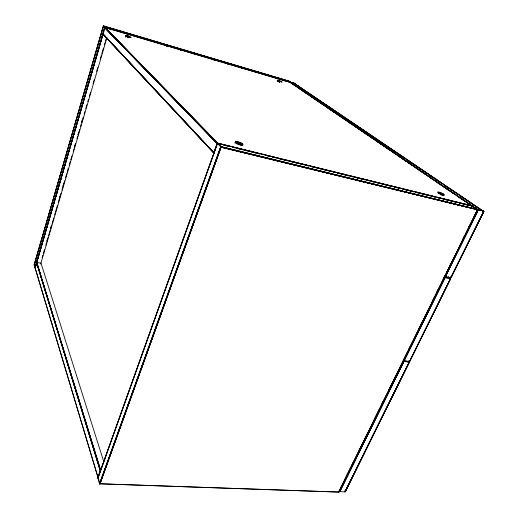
<?xml version="1.0" encoding="UTF-8"?>
<svg xmlns="http://www.w3.org/2000/svg" width="518" height="518" viewBox="0 0 518 518"><rect width="100%" height="100%" fill="white"/><g stroke="black" fill="none" stroke-linecap="round" stroke-linejoin="round"><path stroke-width="0.78" d="M410.224 360.399C410.949 361.46 405.458 361.674 403.781 360.062M105.012 27.758L103.671 25.991L288.461 81.145M472.151 205.782L472.235 206.313L472.151 205.782L217.677 143.097L217.042 143.557L213.83 152.545L214.064 153.198L102.92 33.871M291.09 82.861L288.656 81.009L291.194 82.634M104.947 27.48L217.677 143.104L217.042 143.557L104.804 27.564L221.186 147.326L477.758 209.706L472.112 206.009M409.142 361.991C396.063 358.98 408.857 362.619 409.337 362.199M288.914 81.086L103.373 25.9L34.117 265.035L35.218 267.806L104.74 27.299L103.386 25.906L34.11 265.093L34.305 264.808M450.362 279.085C450.543 276.968 442.353 276.625 444.781 277.609C449.805 278.587 452.855 280.555 448.582 277.13M221.205 147.242L221.212 146.795L99.987 483.844L99.54 483.728L97.824 477.985L98.148 477.389M450.641 278.852L448.07 276.638M444.684 275.783L445.363 276.722L450.822 277.784L451.45 276.696M339.109 490.799L339.724 491.634L344.982 491.835L345.642 490.844M105.037 27.655L104.74 27.299L291.213 82.699L475.777 208.605M483.559 211.959C485.146 210.599 478.619 209.745 476.871 210.224M277.978 81.52L278.172 80.316L277.098 80.167L279.487 81.507L282.116 82.097L278.172 80.316L277.849 81.494M127.298 37.069L127.532 35.742C119.101 34.382 139.005 40.197 127.532 35.742L127.15 37.011M36.033 265.158L35.043 267.754L98.109 477.641L97.863 477.22L100.181 470.72L100.719 470.331L36.746 262.399L100.181 470.72L100.719 470.331M126.094 36.642L126.353 35.444L125.919 36.804M125.686 36.882L126.042 35.386L125.609 36.817M278.218 81.604L278.516 80.413L278.095 81.553M125.712 36.674L126.042 35.386L125.68 36.772M477.784 209.648L220.869 146.775L99.696 483.864M126.003 36.713L126.353 35.444M127.59 37.205L127.972 35.878L127.447 37.115M34.583 263.986L103.257 26.93M34.913 267.748L35.302 267.683L34.9 267.722L104.72 27.279M35.075 267.767L104.837 27.448L291.097 82.666M35.127 267.754L35.807 265.43M36.48 263.105L103.814 31.514M104.901 27.564L104.487 29.183L104.94 27.629M36.597 263.053L103.846 31.579M46.834 241.2L47.514 238.876M50.46 228.788L51.14 226.463M59.311 198.53L59.991 196.199M62.937 186.117L63.623 183.786M74.281 147.319L74.968 144.995M77.914 134.907L78.594 132.576M81.546 122.494L82.226 120.163M42.185 257.55L42.864 255.225M43.318 253.671L44.451 249.793M45.817 245.137L46.497 242.812M46.95 241.258L48.083 237.38M48.537 235.826L50.129 230.393M50.583 228.846L51.716 224.967M52.169 223.413L53.755 217.981M54.668 214.879L57.388 205.568M58.294 202.467L61.02 193.156M61.927 190.048L64.653 180.737M65.559 177.635L66.692 173.757M67.146 172.203L68.279 168.324M69.192 165.223L70.325 161.344M70.778 159.79L71.911 155.912M73.271 151.256L73.957 148.925M74.411 147.377L75.544 143.499M76.904 138.843L77.583 136.512M78.037 134.965L79.63 129.532M80.536 126.424L81.216 124.1M81.669 122.546L83.256 117.113M84.169 114.012L84.848 111.687M85.755 108.579L86.888 104.701M87.795 101.599L88.481 99.268M89.387 96.167L90.52 92.288M93.013 83.754L94.153 79.876M96.646 71.342L97.779 67.457M100.278 58.922L101.411 55.044M101.865 53.496L103.458 48.064M104.364 44.956L105.044 42.631M105.497 41.077L106.177 38.753M40.657 264.102L106.948 37.6M128.852 37.775L129.286 36.351L128.82 37.594M409.084 362.231C408.553 360.405 409.919 363.021 408.903 361.473M104.895 27.499L217.424 143.324L98.2 477.46M217.677 143.097L98.109 477.641L97.863 477.22M128.801 37.691L129.286 36.351M99.54 483.728L220.746 146.594L477.719 209.427L339.012 492.094L99.566 483.78L339.012 492.068L477.784 209.499M99.644 483.844L220.778 146.639M99.825 483.87L220.972 146.937L483.022 210.975L483.456 211.584L483.022 210.975M99.903 483.864L221.024 147.028L477.719 209.764L221.076 147.125L99.974 483.831M278.464 81.715L278.891 80.53L278.341 81.643M36.474 262.645L40.974 263.021L103.878 462.088M234.894 142.994L235.431 141.524C237.827 141.615 242.903 142.735 243.065 144.995C240.682 144.923 235.522 143.764 235.431 141.524M235.191 142.962L235.729 141.485M235.58 142.962L236.117 141.492M236.046 143.013L236.584 141.543M236.577 143.104L237.114 141.634M236.888 143.972L237.697 141.77M237.503 144.14L238.312 141.938M238.144 144.341L238.953 142.133M238.792 144.567L239.601 142.366M239.433 144.813L240.242 142.612M240.041 145.079L240.851 142.877M240.617 145.357L241.427 143.156M241.142 145.636L241.951 143.434M241.867 145.176L242.405 143.706M242.243 145.435L242.787 143.965M279.519 82.414L280.07 80.95L279.442 82.343M127.875 37.367L128.419 36.027L127.739 37.251M128.386 37.315L128.859 36.182M289.789 81.973L288.61 81.009L103.516 26.217M279.545 82.155L280.07 80.95M438.183 193.473L438.83 192.087L443.104 193.823L444.606 195.182L441.012 194.386L437.334 192.113L438.83 192.087M438.668 193.602L439.316 192.223M439.193 193.771L439.84 192.392M439.743 193.965L440.391 192.586M440.313 194.185L440.96 192.806M440.883 194.425L441.53 193.046M441.109 195.37L442.087 193.298M441.964 194.943L442.618 193.564M442.456 195.202L443.104 193.823M442.89 195.461L443.544 194.082M443.266 195.707L443.92 194.328M278.703 81.857L279.28 80.659L278.593 81.76M340.591 488.079L341.304 486.629M345.215 478.664L350.194 468.525M351.975 464.905L353.749 461.279M359.084 450.414L362.645 443.175M364.419 439.549L366.2 435.929M374.734 418.544L379.713 408.404M381.494 404.785L383.275 401.165M388.61 390.3L392.165 383.055M393.945 379.435L395.72 375.809M403.619 359.732L407.18 352.473M408.967 348.841L410.748 345.215M418.233 329.966L419.658 327.065M420.37 325.615L422.157 321.982M425.006 316.174L425.718 314.724M432.135 301.657L434.634 296.574M436.415 292.948L438.196 289.316M449.365 266.569L452.208 260.787M462.153 240.54L464.633 235.476M468.544 227.519L469.25 226.075M339.594 490.416L342.443 484.615M344.224 480.989L358.475 451.974M359.188 450.524L370.946 426.586M371.659 425.136L386.978 393.945M388.759 390.319L399.443 368.557M400.155 367.107L402.836 361.324M412.904 341.148L403.697 359.906L404.208 360.45L445.046 277.635L444.237 277.149M413.617 339.704L417.514 331.773M418.22 330.329L430.976 304.357M432.75 300.751L440.896 284.155M441.608 282.718L444.088 277.667M446.257 273.245L456.947 251.476M457.659 250.026L460.508 244.224M462.296 240.592L472.986 218.829M473.698 217.379L477.259 210.12M338.979 492.003L338.636 491.97L477.719 209.427M339.413 491.414L403.354 361.273L403.807 361.273M403.878 360.191L444.45 277.622L445.046 277.635L404.325 360.483L403.813 359.932M445.027 276.45L477.641 210.062L477.123 209.712M339.51 491.511L403.516 361.266M403.988 360.308L444.619 277.609L444.107 277.175M445.137 276.567L477.823 210.049L477.259 209.667M339.42 491.025L339.84 491.653L403.923 361.279L339.614 491.588L403.923 361.279L403.308 360.729M444.781 277.609L404.098 360.392L445.046 277.635M403.923 361.279L339.724 491.634L339.316 491.012M483.877 211.655L293.687 82.912L289.206 81.579L478.256 210.081L445.48 276.761L444.904 276.282L446.438 276.573M478.256 210.081L445.363 276.722L444.703 276.198M344.574 491.206L344.982 491.835L409.207 361.952M450.395 278.652L409.596 361.15L409.097 360.606M450.252 277.305L450.822 277.784L483.65 211.396M345.195 491.783L409.388 361.991L345.195 491.783L344.8 491.181M409.816 361.117L450.576 278.71L409.816 361.117L409.33 360.599M483.754 211.428L450.822 277.784L483.825 211.474L293.602 82.861M409.44 362.017L345.292 491.711L344.917 491.148M450.621 278.749L409.913 361.059L409.453 360.573M344.982 491.835L409.311 361.965M450.822 277.784L483.825 211.474L451.139 277.713L450.621 277.279M222.228 144.71C211.635 141.161 221.788 144.185 221.186 147.326M104.714 27.7L217.074 143.48M217.554 143.486L217.877 143.305L217.424 143.324M36.513 262.561L100.207 470.661M451.301 277.525L450.874 277.169L451.437 277.072M450.874 277.175L451.217 276.897M345.525 491.362L345.266 490.967L345.616 491.025M36.571 262.49L100.33 470.506M104.694 27.752L105.102 27.46M217.515 143.551L217.877 143.305M36.648 262.432L100.447 470.422M471.976 206.145L472.766 206.06M472.157 206.073L477.415 209.356L477.538 209.932L477.415 209.356M289.381 81.598C288.869 81.721 295.836 84.266 293.771 82.984M444.269 277.635L443.978 277.221M98.213 477.991L97.824 477.985L217.418 143.175L472.714 206.034M97.818 477.868L98.18 477.816M97.811 477.926L98.2 477.939M220.746 146.594L477.797 209.544M217.405 143.272L226.347 145.428M227.836 145.888L231.06 146.588M232.55 147.047L237.341 148.135M238.837 148.595L247.552 150.647M249.041 151.107L253.839 152.195M255.329 152.655L260.12 153.742M261.694 154.131L275.045 157.414M276.534 157.873L281.332 158.961M282.822 159.421L302.538 164.187M304.027 164.64L308.825 165.734M310.308 166.187L325.323 169.794M326.806 170.247L331.604 171.341M333.087 171.788L346.529 175.013M348.012 175.466L352.816 176.56M354.293 177.014L367.741 180.232M369.217 180.685L374.022 181.779M375.498 182.232L380.309 183.327M381.785 183.773L396.801 187.386M398.374 187.775L401.515 188.552M402.991 188.999L418.013 192.612M419.483 193.052L424.294 194.159M425.77 194.6L435.243 196.892M438.338 197.695L445.506 199.378M446.976 199.819L451.787 200.926M453.263 201.366L468.285 204.986M217.45 143.395L222.3 144.587M223.834 145.034L230.937 146.711M232.472 147.157L237.225 148.258M238.759 148.705L243.505 149.806M245.04 150.246L249.793 151.353M251.321 151.793L260.004 153.865M266.246 155.465L270.998 156.565M272.526 157.012L281.209 159.078M282.737 159.525L287.49 160.625M289.025 161.072L293.771 162.173M295.305 162.613L308.696 165.844M310.23 166.284L314.976 167.392M316.511 167.832L321.264 168.939M331.475 171.452L322.792 169.38L327.467 170.597M333.003 171.892L336.188 172.611M337.717 173.051L342.469 174.158M343.997 174.598L352.68 176.67M354.208 177.111L358.961 178.218M360.489 178.652L365.248 179.759M366.776 180.199L369.956 180.918M371.49 181.358L380.167 183.43M381.695 183.871L386.454 184.978M387.982 185.418L392.735 186.525M394.263 186.966L398.977 188.125M402.9 189.089L407.66 190.197M409.188 190.637L413.94 191.744M415.468 192.178L430.432 195.804M431.96 196.238L435.146 196.963M438.247 197.785L441.433 198.511M442.955 198.944L451.644 201.023M453.166 201.457L457.925 202.57M459.453 203.004L464.206 204.111M465.734 204.545L468.92 205.27M223.795 145.098L228.516 146.257M232.44 147.222L234.796 147.805M238.72 148.77L243.434 149.929M245.001 150.311L249.715 151.476M251.288 151.858L256.002 153.017M257.569 153.406L259.926 153.988M266.207 155.529L268.564 156.112M272.487 157.077L274.851 157.653M278.775 158.618L281.132 159.201M282.699 159.583L287.412 160.748M288.986 161.13L293.7 162.289M295.266 162.678L298.413 163.455M299.98 163.837L302.337 164.42M306.261 165.378L308.618 165.961M310.185 166.349L314.905 167.508M316.472 167.89L321.186 169.056M329.034 170.985L331.397 171.568M337.678 173.109L342.392 174.268M343.958 174.657L348.672 175.816M350.239 176.198L358.883 178.328M360.45 178.71L365.164 179.875M371.445 181.417L373.808 181.999M377.726 182.964L380.089 183.547M381.656 183.929L386.37 185.088M387.937 185.47L392.657 186.635M394.224 187.017L398.938 188.183M402.862 189.141L407.575 190.307M409.142 190.689L413.856 191.848M415.423 192.236L420.143 193.395M421.71 193.777L426.424 194.943M427.991 195.325L430.354 195.908M431.921 196.29L435.062 197.067M438.202 197.837L441.349 198.614M442.916 198.996L447.63 200.155M449.197 200.544L457.841 202.667M459.408 203.056L464.122 204.215M465.688 204.597L468.835 205.374M108.909 28.801L110.451 29.319M166.252 45.817L167.793 46.329M180.199 49.955L181.74 50.466M194.153 54.092L195.694 54.604M213.526 59.842L215.067 60.353M227.473 63.979L229.014 64.491M241.42 68.117L242.961 68.629M166.233 45.921L167.787 46.38M472.41 205.957L475.628 208.45M97.999 477.596L35.043 267.579M293.687 82.912L293.92 83.165M483.838 211.726L293.984 83.275L294.107 83.651M294.036 83.398L405.199 158.748M406.539 159.531L421.251 169.613M422.591 170.396L426.599 173.239M427.946 174.016L441.983 183.65M443.324 184.427L458.029 194.515M459.375 195.292L474.08 205.381M475.427 206.151L478.761 208.553M480.782 209.777L483.773 211.804M297.52 85.956L300.194 87.769M302.868 89.582L304.875 90.941M307.55 92.754L310.891 95.014M312.898 96.374L316.245 98.64M318.246 100L320.927 101.806M323.601 103.619L326.942 105.886M328.949 107.245L331.624 109.058M334.298 110.865L336.972 112.678M339.646 114.491L341.653 115.851M344.994 118.11L347.669 119.923M350.343 121.736L353.023 123.549M355.698 125.362L357.698 126.716M361.046 128.982L363.72 130.795M366.394 132.608L368.402 133.961M371.743 136.228L373.75 137.587M377.091 139.854L378.431 140.76M382.446 143.473L384.447 144.833M388.461 147.552L389.801 148.459M393.143 150.719L394.476 151.625M398.491 154.345L400.498 155.704M409.188 161.59L410.528 162.497M425.239 172.462L426.573 173.368M429.921 175.628L431.254 176.534M435.269 179.254L437.276 180.614M445.966 186.499L447.306 187.406M462.017 197.371L463.351 198.271M298.167 86.512L300.168 87.872M303.516 90.138L304.849 91.045M314.879 97.837L316.22 98.744M319.561 101.01L320.895 101.916M335.606 111.882L336.946 112.788M351.651 122.753L352.991 123.66M298.808 87.024L300.149 87.931M291.226 82.835L472.293 205.996M289.387 81.779L390.345 150.498M390.779 150.719L454.895 194.425M456.248 195.273L460.237 198.064M461.59 198.912L464.911 201.249M466.938 202.544L471.594 205.795M293.214 84.434L296.555 86.707M298.556 88.073L307.906 94.438M309.913 95.804L319.263 102.169M320.603 103.076L323.938 105.355M325.278 106.261L335.295 113.086M337.302 114.446L346.652 120.817M347.986 121.724L351.994 124.456M353.334 125.362L356.669 127.635M358.676 129.001L362.684 131.727M364.018 132.64L368.026 135.366M370.033 136.733L372.701 138.552M375.375 140.372L379.383 143.097M380.717 144.01L384.058 146.283M386.065 147.649L388.733 149.462M391.407 151.282L395.415 154.014M397.416 155.381L400.09 157.194M402.764 159.013L406.772 161.745M408.106 162.652L411.447 164.925M413.448 166.291L416.122 168.11M417.456 169.023L422.805 172.662M424.805 174.022L427.48 175.842M430.154 177.661L432.821 179.481M435.496 181.3L438.837 183.573M440.837 184.939L444.179 187.212M446.186 188.578L448.853 190.397M452.195 192.67L453.528 193.577M457.536 196.309L460.211 198.129M462.885 199.948L464.886 201.308M468.227 203.587L471.568 205.86M288.675 81.015L289.834 81.973M450.997 277.091L451.359 277.395M450.751 277.234L451.223 277.629M450.369 277.311L451.042 277.765M450.252 278.606L450.615 278.904M105.044 27.435L217.592 143.11M104.999 27.467L217.515 143.123M104.85 27.532L217.295 143.227M104.804 27.564L217.223 143.279M104.772 27.603L217.165 143.344M409.207 360.612L409.712 361.15M102.907 33.923L213.811 152.622M213.798 152.7L102.901 33.981L213.824 152.933M102.953 34.188L214.064 153.205M403.056 360.774L403.664 361.266M345.156 491.038L345.461 491.498M345.04 491.096L345.383 491.621M344.684 491.2L345.092 491.822M449.818 278.166L450.148 279.183M36.746 262.399L100.583 470.363M34.583 265.792L34.984 267.107M98.426 478.71L99.721 483.029M290.974 82.582L290.993 82.932L290.974 82.582"/></g></svg>
